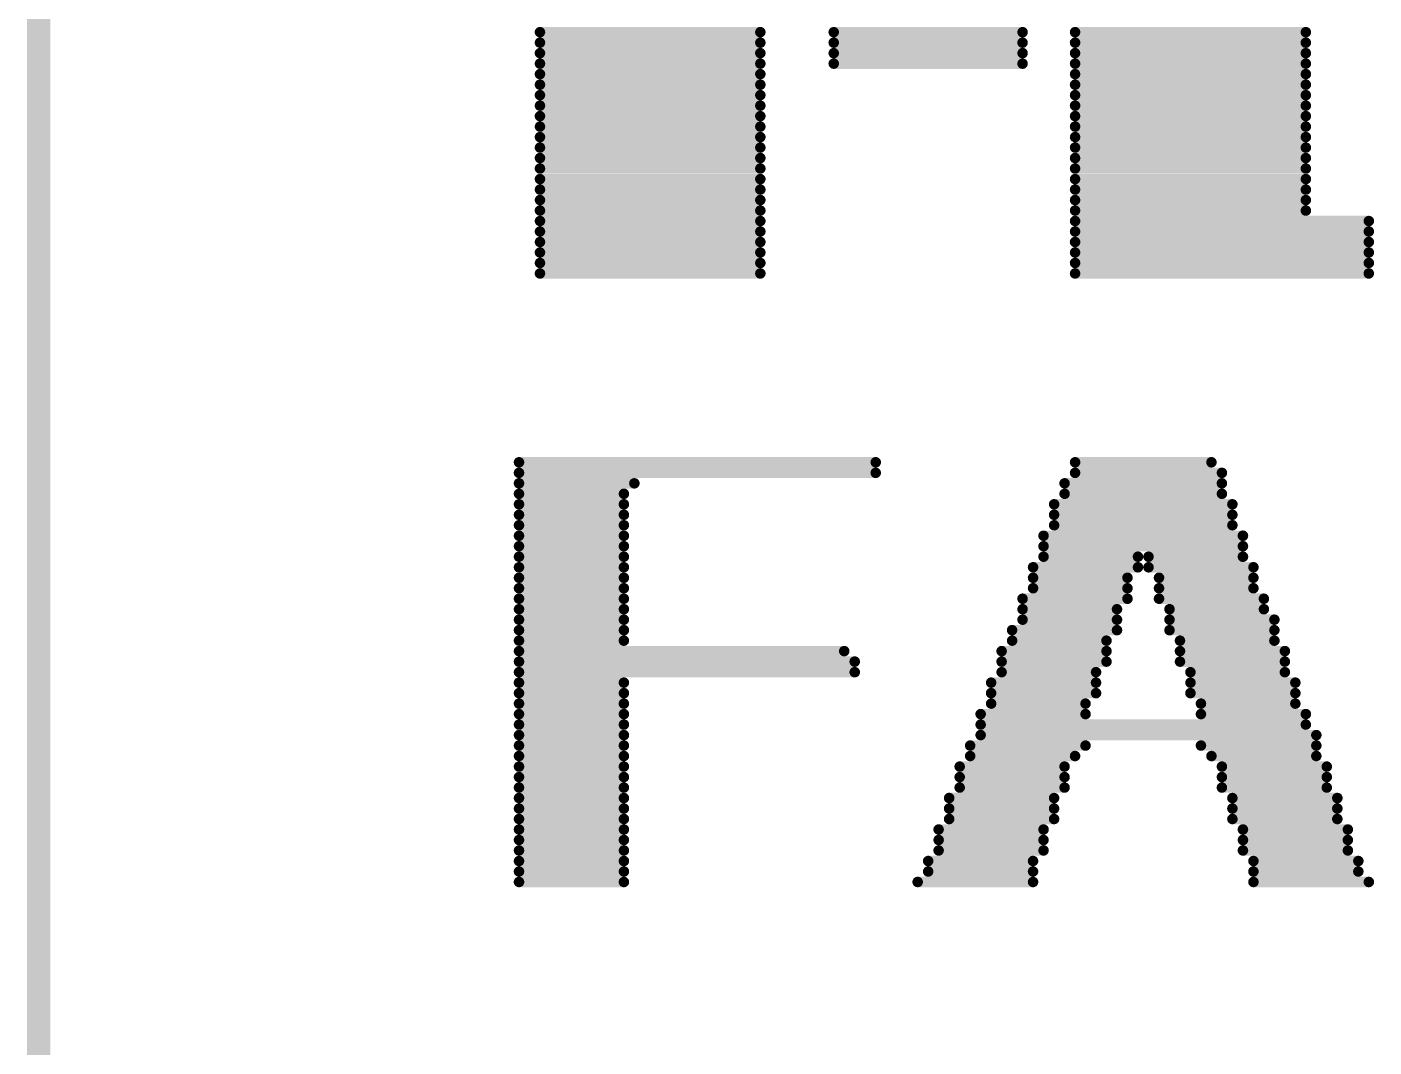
# Model space of a CAD drawing. Extents: x -2963 to -2452, y -1056 to -650.
# Drawn here: x -2707.66 to -2690.44, y -1022.7 to -1009.66 of the extents above; entities that cross this region are included whole.
import ezdxf

# ---------------------------------------------------------------- set-up
doc = ezdxf.new("R2010")
doc.units = 0
doc.header["$MEASUREMENT"] = 0
doc.layers.add('DRILLDRAWING', color=1, linetype='CONTINUOUS')

msp = doc.modelspace()

# ---------------------------------------------------------------- linework, layer by layer
at = {"layer": 'DRILLDRAWING'}
for points, const_width in [([(-2707.509, -1055.356), (-2707.509, -996.633)], 0.3), ([(-2701.1, -1009.731), (-2698.284, -1009.731)], 0.134), ([(-2697.345, -1009.731), (-2694.931, -1009.731)], 0.134), ([(-2694.261, -1009.731), (-2691.31, -1009.731)], 0.134), ([(-2701.1, -1009.865), (-2698.284, -1009.865)], 0.134), ([(-2701.1, -1009.999), (-2698.284, -1009.999)], 0.134), ([(-2697.345, -1009.865), (-2694.931, -1009.865)], 0.134), ([(-2697.345, -1009.999), (-2694.931, -1009.999)], 0.134), ([(-2694.261, -1009.865), (-2691.31, -1009.865)], 0.134), ([(-2694.261, -1009.999), (-2691.31, -1009.999)], 0.134), ([(-2701.1, -1010.133), (-2698.284, -1010.133)], 0.134), ([(-2697.345, -1010.133), (-2694.931, -1010.133)], 0.134), ([(-2694.261, -1010.133), (-2691.31, -1010.133)], 0.134), ([(-2701.1, -1010.267), (-2698.284, -1010.267)], 0.134), ([(-2694.261, -1010.267), (-2691.31, -1010.267)], 0.134), ([(-2701.1, -1010.402), (-2698.284, -1010.402)], 0.134), ([(-2694.261, -1010.402), (-2691.31, -1010.402)], 0.134), ([(-2701.1, -1010.536), (-2698.284, -1010.536)], 0.134), ([(-2701.1, -1010.67), (-2698.284, -1010.67)], 0.134), ([(-2694.261, -1010.536), (-2691.31, -1010.536)], 0.134), ([(-2694.261, -1010.67), (-2691.31, -1010.67)], 0.134), ([(-2701.1, -1010.804), (-2698.284, -1010.804)], 0.134), ([(-2694.261, -1010.804), (-2691.31, -1010.804)], 0.134), ([(-2701.1, -1010.938), (-2698.284, -1010.938)], 0.134), ([(-2694.261, -1010.938), (-2691.31, -1010.938)], 0.134), ([(-2701.1, -1011.072), (-2698.284, -1011.072)], 0.134), ([(-2701.1, -1011.206), (-2698.284, -1011.206)], 0.134), ([(-2694.261, -1011.072), (-2691.31, -1011.072)], 0.134), ([(-2694.261, -1011.206), (-2691.31, -1011.206)], 0.134), ([(-2701.1, -1011.34), (-2698.284, -1011.34)], 0.134), ([(-2694.261, -1011.34), (-2691.31, -1011.34)], 0.134), ([(-2701.1, -1011.474), (-2698.284, -1011.474)], 0.134), ([(-2694.261, -1011.474), (-2691.31, -1011.474)], 0.134), ([(-2701.1, -1011.609), (-2698.284, -1011.609)], 0.134), ([(-2694.261, -1011.609), (-2691.31, -1011.609)], 0.134), ([(-2701.1, -1011.743), (-2698.284, -1011.743)], 0.134), ([(-2701.1, -1011.877), (-2698.284, -1011.877)], 0.134), ([(-2694.261, -1011.743), (-2691.31, -1011.743)], 0.134), ([(-2694.261, -1011.877), (-2691.31, -1011.877)], 0.134), ([(-2701.1, -1012.011), (-2698.284, -1012.011)], 0.134), ([(-2694.261, -1012.011), (-2691.31, -1012.011)], 0.134), ([(-2701.1, -1012.145), (-2698.284, -1012.145)], 0.134), ([(-2694.261, -1012.145), (-2690.506, -1012.145)], 0.134), ([(-2701.1, -1012.279), (-2698.284, -1012.279)], 0.134), ([(-2701.1, -1012.413), (-2698.284, -1012.413)], 0.134), ([(-2694.261, -1012.279), (-2690.506, -1012.279)], 0.134), ([(-2694.261, -1012.413), (-2690.506, -1012.413)], 0.134), ([(-2701.1, -1012.547), (-2698.284, -1012.547)], 0.134), ([(-2694.261, -1012.547), (-2690.506, -1012.547)], 0.134), ([(-2701.1, -1012.681), (-2698.284, -1012.681)], 0.134), ([(-2694.261, -1012.681), (-2690.506, -1012.681)], 0.134), ([(-2701.1, -1012.815), (-2698.284, -1012.815)], 0.134), ([(-2694.261, -1012.815), (-2690.506, -1012.815)], 0.134), ([(-2701.368, -1015.229), (-2696.809, -1015.229)], 0.134), ([(-2694.261, -1015.229), (-2692.517, -1015.229)], 0.134), ([(-2701.368, -1015.364), (-2696.809, -1015.364)], 0.134), ([(-2701.368, -1015.498), (-2699.893, -1015.498)], 0.134), ([(-2694.395, -1015.498), (-2692.383, -1015.498)], 0.134), ([(-2694.261, -1015.364), (-2692.383, -1015.364)], 0.134), ([(-2701.368, -1015.632), (-2700.027, -1015.632)], 0.134), ([(-2694.395, -1015.632), (-2692.383, -1015.632)], 0.134), ([(-2701.368, -1015.766), (-2700.027, -1015.766)], 0.134), ([(-2694.529, -1015.766), (-2692.249, -1015.766)], 0.134), ([(-2701.368, -1015.9), (-2700.027, -1015.9)], 0.134), ([(-2694.529, -1015.9), (-2692.249, -1015.9)], 0.134), ([(-2701.368, -1016.034), (-2700.027, -1016.034)], 0.134), ([(-2701.368, -1016.168), (-2700.027, -1016.168)], 0.134), ([(-2694.663, -1016.168), (-2692.115, -1016.168)], 0.134), ([(-2694.529, -1016.034), (-2692.249, -1016.034)], 0.134), ([(-2701.368, -1016.302), (-2700.027, -1016.302)], 0.134), ([(-2694.663, -1016.302), (-2692.115, -1016.302)], 0.134), ([(-2701.368, -1016.436), (-2700.027, -1016.436)], 0.134), ([(-2694.663, -1016.436), (-2693.456, -1016.436)], 0.134), ([(-2693.322, -1016.436), (-2692.115, -1016.436)], 0.134), ([(-2701.368, -1016.571), (-2700.027, -1016.571)], 0.134), ([(-2701.368, -1016.705), (-2700.027, -1016.705)], 0.134), ([(-2694.797, -1016.571), (-2693.456, -1016.571)], 0.134), ([(-2694.797, -1016.705), (-2693.59, -1016.705)], 0.134), ([(-2693.322, -1016.571), (-2691.981, -1016.571)], 0.134), ([(-2693.188, -1016.705), (-2691.981, -1016.705)], 0.134), ([(-2701.368, -1016.839), (-2700.027, -1016.839)], 0.134), ([(-2694.797, -1016.839), (-2693.59, -1016.839)], 0.134), ([(-2693.188, -1016.839), (-2691.981, -1016.839)], 0.134), ([(-2701.368, -1016.973), (-2700.027, -1016.973)], 0.134), ([(-2694.931, -1016.973), (-2693.59, -1016.973)], 0.134), ([(-2693.188, -1016.973), (-2691.847, -1016.973)], 0.134), ([(-2701.368, -1017.107), (-2700.027, -1017.107)], 0.134), ([(-2694.931, -1017.107), (-2693.724, -1017.107)], 0.134), ([(-2693.054, -1017.107), (-2691.847, -1017.107)], 0.134), ([(-2701.368, -1017.241), (-2700.027, -1017.241)], 0.134), ([(-2701.368, -1017.375), (-2700.027, -1017.375)], 0.134), ([(-2695.065, -1017.375), (-2693.724, -1017.375)], 0.134), ([(-2694.931, -1017.241), (-2693.724, -1017.241)], 0.134), ([(-2693.054, -1017.241), (-2691.713, -1017.241)], 0.134), ([(-2693.054, -1017.375), (-2691.713, -1017.375)], 0.134), ([(-2701.368, -1017.509), (-2700.027, -1017.509)], 0.134), ([(-2695.065, -1017.509), (-2693.858, -1017.509)], 0.134), ([(-2692.92, -1017.509), (-2691.713, -1017.509)], 0.134), ([(-2701.368, -1017.643), (-2697.211, -1017.643)], 0.134), ([(-2695.199, -1017.643), (-2693.858, -1017.643)], 0.134), ([(-2692.92, -1017.643), (-2691.579, -1017.643)], 0.134), ([(-2701.368, -1017.777), (-2697.077, -1017.777)], 0.134), ([(-2701.368, -1017.912), (-2697.077, -1017.912)], 0.134), ([(-2695.199, -1017.777), (-2693.858, -1017.777)], 0.134), ([(-2695.199, -1017.912), (-2693.992, -1017.912)], 0.134), ([(-2692.92, -1017.777), (-2691.579, -1017.777)], 0.134), ([(-2692.786, -1017.912), (-2691.579, -1017.912)], 0.134), ([(-2701.368, -1018.046), (-2700.027, -1018.046)], 0.134), ([(-2695.334, -1018.046), (-2693.992, -1018.046)], 0.134), ([(-2692.786, -1018.046), (-2691.444, -1018.046)], 0.134), ([(-2701.368, -1018.18), (-2700.027, -1018.18)], 0.134), ([(-2695.334, -1018.18), (-2693.992, -1018.18)], 0.134), ([(-2692.786, -1018.18), (-2691.444, -1018.18)], 0.134), ([(-2701.368, -1018.314), (-2700.027, -1018.314)], 0.134), ([(-2695.334, -1018.314), (-2694.127, -1018.314)], 0.134), ([(-2692.651, -1018.314), (-2691.444, -1018.314)], 0.134), ([(-2701.368, -1018.448), (-2700.027, -1018.448)], 0.134), ([(-2701.368, -1018.582), (-2700.027, -1018.582)], 0.134), ([(-2695.468, -1018.448), (-2694.127, -1018.448)], 0.134), ([(-2695.468, -1018.582), (-2691.31, -1018.582)], 0.134), ([(-2692.651, -1018.448), (-2691.31, -1018.448)], 0.134), ([(-2701.368, -1018.716), (-2700.027, -1018.716)], 0.134), ([(-2695.468, -1018.716), (-2691.176, -1018.716)], 0.134), ([(-2701.368, -1018.85), (-2700.027, -1018.85)], 0.134), ([(-2695.602, -1018.85), (-2694.127, -1018.85)], 0.134), ([(-2692.651, -1018.85), (-2691.176, -1018.85)], 0.134), ([(-2701.368, -1018.984), (-2700.027, -1018.984)], 0.134), ([(-2701.368, -1019.119), (-2700.027, -1019.119)], 0.134), ([(-2695.736, -1019.119), (-2694.395, -1019.119)], 0.134), ([(-2695.602, -1018.984), (-2694.261, -1018.984)], 0.134), ([(-2692.517, -1018.984), (-2691.176, -1018.984)], 0.134), ([(-2692.383, -1019.119), (-2691.042, -1019.119)], 0.134), ([(-2701.368, -1019.253), (-2700.027, -1019.253)], 0.134), ([(-2695.736, -1019.253), (-2694.395, -1019.253)], 0.134), ([(-2692.383, -1019.253), (-2691.042, -1019.253)], 0.134), ([(-2701.368, -1019.387), (-2700.027, -1019.387)], 0.134), ([(-2695.736, -1019.387), (-2694.395, -1019.387)], 0.134), ([(-2692.383, -1019.387), (-2691.042, -1019.387)], 0.134), ([(-2701.368, -1019.521), (-2700.027, -1019.521)], 0.134), ([(-2695.87, -1019.521), (-2694.529, -1019.521)], 0.134), ([(-2692.249, -1019.521), (-2690.908, -1019.521)], 0.134), ([(-2701.368, -1019.655), (-2700.027, -1019.655)], 0.134), ([(-2701.368, -1019.789), (-2700.027, -1019.789)], 0.134), ([(-2695.87, -1019.655), (-2694.529, -1019.655)], 0.134), ([(-2695.87, -1019.789), (-2694.529, -1019.789)], 0.134), ([(-2692.249, -1019.655), (-2690.908, -1019.655)], 0.134), ([(-2692.249, -1019.789), (-2690.908, -1019.789)], 0.134), ([(-2701.368, -1019.923), (-2700.027, -1019.923)], 0.134), ([(-2696.004, -1019.923), (-2694.663, -1019.923)], 0.134), ([(-2692.115, -1019.923), (-2690.774, -1019.923)], 0.134), ([(-2701.368, -1020.057), (-2700.027, -1020.057)], 0.134), ([(-2696.004, -1020.057), (-2694.663, -1020.057)], 0.134), ([(-2692.115, -1020.057), (-2690.774, -1020.057)], 0.134), ([(-2701.368, -1020.191), (-2700.027, -1020.191)], 0.134), ([(-2701.368, -1020.326), (-2700.027, -1020.326)], 0.134), ([(-2696.138, -1020.326), (-2694.797, -1020.326)], 0.134), ([(-2696.004, -1020.191), (-2694.663, -1020.191)], 0.134), ([(-2692.115, -1020.191), (-2690.774, -1020.191)], 0.134), ([(-2691.981, -1020.326), (-2690.64, -1020.326)], 0.134), ([(-2701.368, -1020.46), (-2700.027, -1020.46)], 0.134), ([(-2696.138, -1020.46), (-2694.797, -1020.46)], 0.134), ([(-2691.981, -1020.46), (-2690.64, -1020.46)], 0.134), ([(-2701.368, -1020.594), (-2700.027, -1020.594)], 0.134), ([(-2696.272, -1020.594), (-2694.797, -1020.594)], 0.134), ([(-2691.981, -1020.594), (-2690.506, -1020.594)], 0.134)]:
    msp.add_lwpolyline(points, dxfattribs=dict(at, const_width=const_width))
at = {"layer": 'DRILLDRAWING', "const_width": 0.0671}
for points in [[(-2701.134, -1009.731, 1), (-2701.067, -1009.731, 1)], [(-2698.317, -1009.731, 1), (-2698.25, -1009.731, 1)], [(-2697.379, -1009.731, 1), (-2697.312, -1009.731, 1)], [(-2694.965, -1009.731, 1), (-2694.898, -1009.731, 1)], [(-2694.294, -1009.731, 1), (-2694.227, -1009.731, 1)], [(-2691.344, -1009.731, 1), (-2691.277, -1009.731, 1)], [(-2701.134, -1009.865, 1), (-2701.067, -1009.865, 1)], [(-2701.134, -1009.999, 1), (-2701.067, -1009.999, 1)], [(-2698.317, -1009.865, 1), (-2698.25, -1009.865, 1)], [(-2698.317, -1009.999, 1), (-2698.25, -1009.999, 1)], [(-2697.379, -1009.865, 1), (-2697.312, -1009.865, 1)], [(-2697.379, -1009.999, 1), (-2697.312, -1009.999, 1)], [(-2694.965, -1009.865, 1), (-2694.898, -1009.865, 1)], [(-2694.965, -1009.999, 1), (-2694.898, -1009.999, 1)], [(-2694.294, -1009.865, 1), (-2694.227, -1009.865, 1)], [(-2694.294, -1009.999, 1), (-2694.227, -1009.999, 1)], [(-2691.344, -1009.865, 1), (-2691.277, -1009.865, 1)], [(-2691.344, -1009.999, 1), (-2691.277, -1009.999, 1)], [(-2701.134, -1010.133, 1), (-2701.067, -1010.133, 1)], [(-2698.317, -1010.133, 1), (-2698.25, -1010.133, 1)], [(-2697.379, -1010.133, 1), (-2697.312, -1010.133, 1)], [(-2694.965, -1010.133, 1), (-2694.898, -1010.133, 1)], [(-2694.294, -1010.133, 1), (-2694.227, -1010.133, 1)], [(-2691.344, -1010.133, 1), (-2691.277, -1010.133, 1)], [(-2701.134, -1010.267, 1), (-2701.067, -1010.267, 1)], [(-2698.317, -1010.267, 1), (-2698.25, -1010.267, 1)], [(-2694.294, -1010.267, 1), (-2694.227, -1010.267, 1)], [(-2691.344, -1010.267, 1), (-2691.277, -1010.267, 1)], [(-2701.134, -1010.402, 1), (-2701.067, -1010.402, 1)], [(-2698.317, -1010.402, 1), (-2698.25, -1010.402, 1)], [(-2694.294, -1010.402, 1), (-2694.227, -1010.402, 1)], [(-2691.344, -1010.402, 1), (-2691.277, -1010.402, 1)], [(-2701.134, -1010.536, 1), (-2701.067, -1010.536, 1)], [(-2701.134, -1010.67, 1), (-2701.067, -1010.67, 1)], [(-2698.317, -1010.536, 1), (-2698.25, -1010.536, 1)], [(-2698.317, -1010.67, 1), (-2698.25, -1010.67, 1)], [(-2694.294, -1010.536, 1), (-2694.227, -1010.536, 1)], [(-2694.294, -1010.67, 1), (-2694.227, -1010.67, 1)], [(-2691.344, -1010.536, 1), (-2691.277, -1010.536, 1)], [(-2691.344, -1010.67, 1), (-2691.277, -1010.67, 1)], [(-2701.134, -1010.804, 1), (-2701.067, -1010.804, 1)], [(-2698.317, -1010.804, 1), (-2698.25, -1010.804, 1)], [(-2694.294, -1010.804, 1), (-2694.227, -1010.804, 1)], [(-2691.344, -1010.804, 1), (-2691.277, -1010.804, 1)], [(-2701.134, -1010.938, 1), (-2701.067, -1010.938, 1)], [(-2698.317, -1010.938, 1), (-2698.25, -1010.938, 1)], [(-2694.294, -1010.938, 1), (-2694.227, -1010.938, 1)], [(-2691.344, -1010.938, 1), (-2691.277, -1010.938, 1)], [(-2701.134, -1011.072, 1), (-2701.067, -1011.072, 1)], [(-2701.134, -1011.206, 1), (-2701.067, -1011.206, 1)], [(-2698.317, -1011.072, 1), (-2698.25, -1011.072, 1)], [(-2698.317, -1011.206, 1), (-2698.25, -1011.206, 1)], [(-2694.294, -1011.072, 1), (-2694.227, -1011.072, 1)], [(-2694.294, -1011.206, 1), (-2694.227, -1011.206, 1)], [(-2691.344, -1011.072, 1), (-2691.277, -1011.072, 1)], [(-2691.344, -1011.206, 1), (-2691.277, -1011.206, 1)], [(-2701.134, -1011.34, 1), (-2701.067, -1011.34, 1)], [(-2698.317, -1011.34, 1), (-2698.25, -1011.34, 1)], [(-2694.294, -1011.34, 1), (-2694.227, -1011.34, 1)], [(-2691.344, -1011.34, 1), (-2691.277, -1011.34, 1)], [(-2701.134, -1011.474, 1), (-2701.067, -1011.474, 1)], [(-2698.317, -1011.474, 1), (-2698.25, -1011.474, 1)], [(-2694.294, -1011.474, 1), (-2694.227, -1011.474, 1)], [(-2691.344, -1011.474, 1), (-2691.277, -1011.474, 1)], [(-2701.134, -1011.609, 1), (-2701.067, -1011.609, 1)], [(-2698.317, -1011.609, 1), (-2698.25, -1011.609, 1)], [(-2694.294, -1011.609, 1), (-2694.227, -1011.609, 1)], [(-2691.344, -1011.609, 1), (-2691.277, -1011.609, 1)], [(-2701.134, -1011.743, 1), (-2701.067, -1011.743, 1)], [(-2701.134, -1011.877, 1), (-2701.067, -1011.877, 1)], [(-2698.317, -1011.743, 1), (-2698.25, -1011.743, 1)], [(-2698.317, -1011.877, 1), (-2698.25, -1011.877, 1)], [(-2694.294, -1011.743, 1), (-2694.227, -1011.743, 1)], [(-2694.294, -1011.877, 1), (-2694.227, -1011.877, 1)], [(-2691.344, -1011.743, 1), (-2691.277, -1011.743, 1)], [(-2691.344, -1011.877, 1), (-2691.277, -1011.877, 1)], [(-2701.134, -1012.011, 1), (-2701.067, -1012.011, 1)], [(-2698.317, -1012.011, 1), (-2698.25, -1012.011, 1)], [(-2694.294, -1012.011, 1), (-2694.227, -1012.011, 1)], [(-2691.344, -1012.011, 1), (-2691.277, -1012.011, 1)], [(-2701.134, -1012.145, 1), (-2701.067, -1012.145, 1)], [(-2698.317, -1012.145, 1), (-2698.25, -1012.145, 1)], [(-2694.294, -1012.145, 1), (-2694.227, -1012.145, 1)], [(-2690.539, -1012.145, 1), (-2690.472, -1012.145, 1)], [(-2701.134, -1012.279, 1), (-2701.067, -1012.279, 1)], [(-2701.134, -1012.413, 1), (-2701.067, -1012.413, 1)], [(-2698.317, -1012.279, 1), (-2698.25, -1012.279, 1)], [(-2698.317, -1012.413, 1), (-2698.25, -1012.413, 1)], [(-2694.294, -1012.279, 1), (-2694.227, -1012.279, 1)], [(-2694.294, -1012.413, 1), (-2694.227, -1012.413, 1)], [(-2690.539, -1012.279, 1), (-2690.472, -1012.279, 1)], [(-2690.539, -1012.413, 1), (-2690.472, -1012.413, 1)], [(-2701.134, -1012.547, 1), (-2701.067, -1012.547, 1)], [(-2698.317, -1012.547, 1), (-2698.25, -1012.547, 1)], [(-2694.294, -1012.547, 1), (-2694.227, -1012.547, 1)], [(-2690.539, -1012.547, 1), (-2690.472, -1012.547, 1)], [(-2701.134, -1012.681, 1), (-2701.067, -1012.681, 1)], [(-2698.317, -1012.681, 1), (-2698.25, -1012.681, 1)], [(-2694.294, -1012.681, 1), (-2694.227, -1012.681, 1)], [(-2690.539, -1012.681, 1), (-2690.472, -1012.681, 1)], [(-2701.134, -1012.815, 1), (-2701.067, -1012.815, 1)], [(-2698.317, -1012.815, 1), (-2698.25, -1012.815, 1)], [(-2694.294, -1012.815, 1), (-2694.227, -1012.815, 1)], [(-2690.539, -1012.815, 1), (-2690.472, -1012.815, 1)], [(-2701.402, -1015.229, 1), (-2701.335, -1015.229, 1)], [(-2696.842, -1015.229, 1), (-2696.775, -1015.229, 1)], [(-2694.294, -1015.229, 1), (-2694.227, -1015.229, 1)], [(-2692.551, -1015.229, 1), (-2692.484, -1015.229, 1)], [(-2701.402, -1015.364, 1), (-2701.335, -1015.364, 1)], [(-2701.402, -1015.498, 1), (-2701.335, -1015.498, 1)], [(-2699.927, -1015.498, 1), (-2699.86, -1015.498, 1)], [(-2696.842, -1015.364, 1), (-2696.775, -1015.364, 1)], [(-2694.428, -1015.498, 1), (-2694.361, -1015.498, 1)], [(-2694.294, -1015.364, 1), (-2694.227, -1015.364, 1)], [(-2692.417, -1015.364, 1), (-2692.35, -1015.364, 1)], [(-2692.417, -1015.498, 1), (-2692.35, -1015.498, 1)], [(-2701.402, -1015.632, 1), (-2701.335, -1015.632, 1)], [(-2700.061, -1015.632, 1), (-2699.994, -1015.632, 1)], [(-2694.428, -1015.632, 1), (-2694.361, -1015.632, 1)], [(-2692.417, -1015.632, 1), (-2692.35, -1015.632, 1)], [(-2701.402, -1015.766, 1), (-2701.335, -1015.766, 1)], [(-2700.061, -1015.766, 1), (-2699.994, -1015.766, 1)], [(-2694.562, -1015.766, 1), (-2694.495, -1015.766, 1)], [(-2692.283, -1015.766, 1), (-2692.216, -1015.766, 1)], [(-2701.402, -1015.9, 1), (-2701.335, -1015.9, 1)], [(-2700.061, -1015.9, 1), (-2699.994, -1015.9, 1)], [(-2694.562, -1015.9, 1), (-2694.495, -1015.9, 1)], [(-2692.283, -1015.9, 1), (-2692.216, -1015.9, 1)], [(-2701.402, -1016.034, 1), (-2701.335, -1016.034, 1)], [(-2701.402, -1016.168, 1), (-2701.335, -1016.168, 1)], [(-2700.061, -1016.034, 1), (-2699.994, -1016.034, 1)], [(-2700.061, -1016.168, 1), (-2699.994, -1016.168, 1)], [(-2694.697, -1016.168, 1), (-2694.63, -1016.168, 1)], [(-2694.562, -1016.034, 1), (-2694.495, -1016.034, 1)], [(-2692.283, -1016.034, 1), (-2692.216, -1016.034, 1)], [(-2692.149, -1016.168, 1), (-2692.081, -1016.168, 1)], [(-2701.402, -1016.302, 1), (-2701.335, -1016.302, 1)], [(-2700.061, -1016.302, 1), (-2699.994, -1016.302, 1)], [(-2694.697, -1016.302, 1), (-2694.63, -1016.302, 1)], [(-2692.149, -1016.302, 1), (-2692.081, -1016.302, 1)], [(-2701.402, -1016.436, 1), (-2701.335, -1016.436, 1)], [(-2700.061, -1016.436, 1), (-2699.994, -1016.436, 1)], [(-2694.697, -1016.436, 1), (-2694.63, -1016.436, 1)], [(-2693.49, -1016.436, 1), (-2693.423, -1016.436, 1)], [(-2693.355, -1016.436, 1), (-2693.288, -1016.436, 1)], [(-2692.149, -1016.436, 1), (-2692.081, -1016.436, 1)], [(-2701.402, -1016.571, 1), (-2701.335, -1016.571, 1)], [(-2701.402, -1016.705, 1), (-2701.335, -1016.705, 1)], [(-2700.061, -1016.571, 1), (-2699.994, -1016.571, 1)], [(-2700.061, -1016.705, 1), (-2699.994, -1016.705, 1)], [(-2694.831, -1016.571, 1), (-2694.764, -1016.571, 1)], [(-2694.831, -1016.705, 1), (-2694.764, -1016.705, 1)], [(-2693.624, -1016.705, 1), (-2693.557, -1016.705, 1)], [(-2693.49, -1016.571, 1), (-2693.423, -1016.571, 1)], [(-2693.355, -1016.571, 1), (-2693.288, -1016.571, 1)], [(-2693.221, -1016.705, 1), (-2693.154, -1016.705, 1)], [(-2692.014, -1016.571, 1), (-2691.947, -1016.571, 1)], [(-2692.014, -1016.705, 1), (-2691.947, -1016.705, 1)], [(-2701.402, -1016.839, 1), (-2701.335, -1016.839, 1)], [(-2700.061, -1016.839, 1), (-2699.994, -1016.839, 1)], [(-2694.831, -1016.839, 1), (-2694.764, -1016.839, 1)], [(-2693.624, -1016.839, 1), (-2693.557, -1016.839, 1)], [(-2693.221, -1016.839, 1), (-2693.154, -1016.839, 1)], [(-2692.014, -1016.839, 1), (-2691.947, -1016.839, 1)], [(-2701.402, -1016.973, 1), (-2701.335, -1016.973, 1)], [(-2700.061, -1016.973, 1), (-2699.994, -1016.973, 1)], [(-2694.965, -1016.973, 1), (-2694.898, -1016.973, 1)], [(-2693.624, -1016.973, 1), (-2693.557, -1016.973, 1)], [(-2693.221, -1016.973, 1), (-2693.154, -1016.973, 1)], [(-2691.88, -1016.973, 1), (-2691.813, -1016.973, 1)], [(-2701.402, -1017.107, 1), (-2701.335, -1017.107, 1)], [(-2700.061, -1017.107, 1), (-2699.994, -1017.107, 1)], [(-2694.965, -1017.107, 1), (-2694.898, -1017.107, 1)], [(-2693.758, -1017.107, 1), (-2693.691, -1017.107, 1)], [(-2693.087, -1017.107, 1), (-2693.02, -1017.107, 1)], [(-2691.88, -1017.107, 1), (-2691.813, -1017.107, 1)], [(-2701.402, -1017.241, 1), (-2701.335, -1017.241, 1)], [(-2701.402, -1017.375, 1), (-2701.335, -1017.375, 1)], [(-2700.061, -1017.241, 1), (-2699.994, -1017.241, 1)], [(-2700.061, -1017.375, 1), (-2699.994, -1017.375, 1)], [(-2695.099, -1017.375, 1), (-2695.032, -1017.375, 1)], [(-2694.965, -1017.241, 1), (-2694.898, -1017.241, 1)], [(-2693.758, -1017.241, 1), (-2693.691, -1017.241, 1)], [(-2693.758, -1017.375, 1), (-2693.691, -1017.375, 1)], [(-2693.087, -1017.241, 1), (-2693.02, -1017.241, 1)], [(-2693.087, -1017.375, 1), (-2693.02, -1017.375, 1)], [(-2691.746, -1017.241, 1), (-2691.679, -1017.241, 1)], [(-2691.746, -1017.375, 1), (-2691.679, -1017.375, 1)], [(-2701.402, -1017.509, 1), (-2701.335, -1017.509, 1)], [(-2700.061, -1017.509, 1), (-2699.994, -1017.509, 1)], [(-2695.099, -1017.509, 1), (-2695.032, -1017.509, 1)], [(-2693.892, -1017.509, 1), (-2693.825, -1017.509, 1)], [(-2692.953, -1017.509, 1), (-2692.886, -1017.509, 1)], [(-2691.746, -1017.509, 1), (-2691.679, -1017.509, 1)], [(-2701.402, -1017.643, 1), (-2701.335, -1017.643, 1)], [(-2697.245, -1017.643, 1), (-2697.178, -1017.643, 1)], [(-2695.233, -1017.643, 1), (-2695.166, -1017.643, 1)], [(-2693.892, -1017.643, 1), (-2693.825, -1017.643, 1)], [(-2692.953, -1017.643, 1), (-2692.886, -1017.643, 1)], [(-2691.612, -1017.643, 1), (-2691.545, -1017.643, 1)], [(-2701.402, -1017.777, 1), (-2701.335, -1017.777, 1)], [(-2701.402, -1017.912, 1), (-2701.335, -1017.912, 1)], [(-2697.111, -1017.777, 1), (-2697.043, -1017.777, 1)], [(-2697.111, -1017.912, 1), (-2697.043, -1017.912, 1)], [(-2695.233, -1017.777, 1), (-2695.166, -1017.777, 1)], [(-2695.233, -1017.912, 1), (-2695.166, -1017.912, 1)], [(-2694.026, -1017.912, 1), (-2693.959, -1017.912, 1)], [(-2693.892, -1017.777, 1), (-2693.825, -1017.777, 1)], [(-2692.953, -1017.777, 1), (-2692.886, -1017.777, 1)], [(-2692.819, -1017.912, 1), (-2692.752, -1017.912, 1)], [(-2691.612, -1017.777, 1), (-2691.545, -1017.777, 1)], [(-2691.612, -1017.912, 1), (-2691.545, -1017.912, 1)], [(-2701.402, -1018.046, 1), (-2701.335, -1018.046, 1)], [(-2700.061, -1018.046, 1), (-2699.994, -1018.046, 1)], [(-2695.367, -1018.046, 1), (-2695.3, -1018.046, 1)], [(-2694.026, -1018.046, 1), (-2693.959, -1018.046, 1)], [(-2692.819, -1018.046, 1), (-2692.752, -1018.046, 1)], [(-2691.478, -1018.046, 1), (-2691.411, -1018.046, 1)], [(-2701.402, -1018.18, 1), (-2701.335, -1018.18, 1)], [(-2700.061, -1018.18, 1), (-2699.994, -1018.18, 1)], [(-2695.367, -1018.18, 1), (-2695.3, -1018.18, 1)], [(-2694.026, -1018.18, 1), (-2693.959, -1018.18, 1)], [(-2692.819, -1018.18, 1), (-2692.752, -1018.18, 1)], [(-2691.478, -1018.18, 1), (-2691.411, -1018.18, 1)], [(-2701.402, -1018.314, 1), (-2701.335, -1018.314, 1)], [(-2700.061, -1018.314, 1), (-2699.994, -1018.314, 1)], [(-2695.367, -1018.314, 1), (-2695.3, -1018.314, 1)], [(-2694.16, -1018.314, 1), (-2694.093, -1018.314, 1)], [(-2692.685, -1018.314, 1), (-2692.618, -1018.314, 1)], [(-2691.478, -1018.314, 1), (-2691.411, -1018.314, 1)], [(-2701.402, -1018.448, 1), (-2701.335, -1018.448, 1)], [(-2701.402, -1018.582, 1), (-2701.335, -1018.582, 1)], [(-2700.061, -1018.448, 1), (-2699.994, -1018.448, 1)], [(-2700.061, -1018.582, 1), (-2699.994, -1018.582, 1)], [(-2695.501, -1018.448, 1), (-2695.434, -1018.448, 1)], [(-2695.501, -1018.582, 1), (-2695.434, -1018.582, 1)], [(-2694.16, -1018.448, 1), (-2694.093, -1018.448, 1)], [(-2692.685, -1018.448, 1), (-2692.618, -1018.448, 1)], [(-2691.344, -1018.448, 1), (-2691.277, -1018.448, 1)], [(-2691.344, -1018.582, 1), (-2691.277, -1018.582, 1)], [(-2701.402, -1018.716, 1), (-2701.335, -1018.716, 1)], [(-2700.061, -1018.716, 1), (-2699.994, -1018.716, 1)], [(-2695.501, -1018.716, 1), (-2695.434, -1018.716, 1)], [(-2691.21, -1018.716, 1), (-2691.143, -1018.716, 1)], [(-2701.402, -1018.85, 1), (-2701.335, -1018.85, 1)], [(-2700.061, -1018.85, 1), (-2699.994, -1018.85, 1)], [(-2695.635, -1018.85, 1), (-2695.568, -1018.85, 1)], [(-2694.16, -1018.85, 1), (-2694.093, -1018.85, 1)], [(-2692.685, -1018.85, 1), (-2692.618, -1018.85, 1)], [(-2691.21, -1018.85, 1), (-2691.143, -1018.85, 1)], [(-2701.402, -1018.984, 1), (-2701.335, -1018.984, 1)], [(-2701.402, -1019.119, 1), (-2701.335, -1019.119, 1)], [(-2700.061, -1018.984, 1), (-2699.994, -1018.984, 1)], [(-2700.061, -1019.119, 1), (-2699.994, -1019.119, 1)], [(-2695.769, -1019.119, 1), (-2695.702, -1019.119, 1)], [(-2695.635, -1018.984, 1), (-2695.568, -1018.984, 1)], [(-2694.428, -1019.119, 1), (-2694.361, -1019.119, 1)], [(-2694.294, -1018.984, 1), (-2694.227, -1018.984, 1)], [(-2692.551, -1018.984, 1), (-2692.484, -1018.984, 1)], [(-2692.417, -1019.119, 1), (-2692.35, -1019.119, 1)], [(-2691.21, -1018.984, 1), (-2691.143, -1018.984, 1)], [(-2691.076, -1019.119, 1), (-2691.009, -1019.119, 1)], [(-2701.402, -1019.253, 1), (-2701.335, -1019.253, 1)], [(-2700.061, -1019.253, 1), (-2699.994, -1019.253, 1)], [(-2695.769, -1019.253, 1), (-2695.702, -1019.253, 1)], [(-2694.428, -1019.253, 1), (-2694.361, -1019.253, 1)], [(-2692.417, -1019.253, 1), (-2692.35, -1019.253, 1)], [(-2691.076, -1019.253, 1), (-2691.009, -1019.253, 1)], [(-2701.402, -1019.387, 1), (-2701.335, -1019.387, 1)], [(-2700.061, -1019.387, 1), (-2699.994, -1019.387, 1)], [(-2695.769, -1019.387, 1), (-2695.702, -1019.387, 1)], [(-2694.428, -1019.387, 1), (-2694.361, -1019.387, 1)], [(-2692.417, -1019.387, 1), (-2692.35, -1019.387, 1)], [(-2691.076, -1019.387, 1), (-2691.009, -1019.387, 1)], [(-2701.402, -1019.521, 1), (-2701.335, -1019.521, 1)], [(-2700.061, -1019.521, 1), (-2699.994, -1019.521, 1)], [(-2695.904, -1019.521, 1), (-2695.836, -1019.521, 1)], [(-2694.562, -1019.521, 1), (-2694.495, -1019.521, 1)], [(-2692.283, -1019.521, 1), (-2692.216, -1019.521, 1)], [(-2690.942, -1019.521, 1), (-2690.874, -1019.521, 1)], [(-2701.402, -1019.655, 1), (-2701.335, -1019.655, 1)], [(-2701.402, -1019.789, 1), (-2701.335, -1019.789, 1)], [(-2700.061, -1019.655, 1), (-2699.994, -1019.655, 1)], [(-2700.061, -1019.789, 1), (-2699.994, -1019.789, 1)], [(-2695.904, -1019.655, 1), (-2695.836, -1019.655, 1)], [(-2695.904, -1019.789, 1), (-2695.836, -1019.789, 1)], [(-2694.562, -1019.655, 1), (-2694.495, -1019.655, 1)], [(-2694.562, -1019.789, 1), (-2694.495, -1019.789, 1)], [(-2692.283, -1019.655, 1), (-2692.216, -1019.655, 1)], [(-2692.283, -1019.789, 1), (-2692.216, -1019.789, 1)], [(-2690.942, -1019.655, 1), (-2690.874, -1019.655, 1)], [(-2690.942, -1019.789, 1), (-2690.874, -1019.789, 1)], [(-2701.402, -1019.923, 1), (-2701.335, -1019.923, 1)], [(-2700.061, -1019.923, 1), (-2699.994, -1019.923, 1)], [(-2696.038, -1019.923, 1), (-2695.971, -1019.923, 1)], [(-2694.697, -1019.923, 1), (-2694.63, -1019.923, 1)], [(-2692.149, -1019.923, 1), (-2692.081, -1019.923, 1)], [(-2690.807, -1019.923, 1), (-2690.74, -1019.923, 1)], [(-2701.402, -1020.057, 1), (-2701.335, -1020.057, 1)], [(-2700.061, -1020.057, 1), (-2699.994, -1020.057, 1)], [(-2696.038, -1020.057, 1), (-2695.971, -1020.057, 1)], [(-2694.697, -1020.057, 1), (-2694.63, -1020.057, 1)], [(-2692.149, -1020.057, 1), (-2692.081, -1020.057, 1)], [(-2690.807, -1020.057, 1), (-2690.74, -1020.057, 1)], [(-2701.402, -1020.191, 1), (-2701.335, -1020.191, 1)], [(-2701.402, -1020.326, 1), (-2701.335, -1020.326, 1)], [(-2700.061, -1020.191, 1), (-2699.994, -1020.191, 1)], [(-2700.061, -1020.326, 1), (-2699.994, -1020.326, 1)], [(-2696.172, -1020.326, 1), (-2696.105, -1020.326, 1)], [(-2696.038, -1020.191, 1), (-2695.971, -1020.191, 1)], [(-2694.831, -1020.326, 1), (-2694.764, -1020.326, 1)], [(-2694.697, -1020.191, 1), (-2694.63, -1020.191, 1)], [(-2692.149, -1020.191, 1), (-2692.081, -1020.191, 1)], [(-2692.014, -1020.326, 1), (-2691.947, -1020.326, 1)], [(-2690.807, -1020.191, 1), (-2690.74, -1020.191, 1)], [(-2690.673, -1020.326, 1), (-2690.606, -1020.326, 1)], [(-2701.402, -1020.46, 1), (-2701.335, -1020.46, 1)], [(-2700.061, -1020.46, 1), (-2699.994, -1020.46, 1)], [(-2696.172, -1020.46, 1), (-2696.105, -1020.46, 1)], [(-2694.831, -1020.46, 1), (-2694.764, -1020.46, 1)], [(-2692.014, -1020.46, 1), (-2691.947, -1020.46, 1)], [(-2690.673, -1020.46, 1), (-2690.606, -1020.46, 1)], [(-2701.402, -1020.594, 1), (-2701.335, -1020.594, 1)], [(-2700.061, -1020.594, 1), (-2699.994, -1020.594, 1)], [(-2696.306, -1020.594, 1), (-2696.239, -1020.594, 1)], [(-2694.831, -1020.594, 1), (-2694.764, -1020.594, 1)], [(-2692.014, -1020.594, 1), (-2691.947, -1020.594, 1)], [(-2690.539, -1020.594, 1), (-2690.472, -1020.594, 1)]]:
    msp.add_lwpolyline(points, format="xyb", close=True, dxfattribs=at)

doc.saveas('drawing.dxf')
